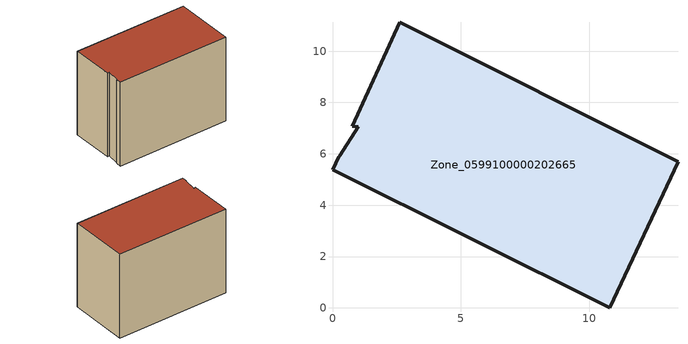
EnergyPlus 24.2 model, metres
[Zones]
Zone_0599100000202665
 floor ground (C_G): 0.78,7.07 2.62,11.13 13.46,5.69 10.79,0 0,5.37 0.23,5.89 0.29,5.92 1.01,7.05 z0
 wall outside (C_F): 10.79,0 13.46,5.69 2.62,11.13 0.78,7.07 1.01,7.05 0.29,5.92 0.23,5.89 0,5.37 10.79,0 z0:9.38
 roof outside (C_R): 2.62,11.13 0.78,7.07 1.01,7.05 0.29,5.92 0.23,5.89 0,5.37 10.79,0 13.46,5.69 z9.38
[BUILDING]
Pand.0599100000202665: North Axis=0; Terrain=City; Loads Convergence Tolerance Value=0.04; Temperature Convergence Tolerance Value=0.4; Solar Distribution=FullExterior; Maximum Number of Warmup Days=25; Minimum Number of Warmup Days=1
[Site:Location]
Rotterdam.The.Hague.AP_ZH_NLD Design_Conditions: Latitude=51.96; Longitude=4.45; Time Zone=1; Elevation=-4.5
[SITE:GROUNDTEMPERATURE:BUILDINGSURFACE]
18, 18, 18, 18, 18, 18, 18, 18, 18, 18, 18, 18
[MATERIAL] Thermal Absorptance=0.9; Solar Absorptance=0.7; Visible Absorptance=0.7
Name | Roughness | Thickness | Conductivity | Density | Specific Heat
G.TI.1946 | MediumSmooth | 0.15 | 1 | 540 | 1210
F.TI.1946 | Rough | 0.3 | 0.857143 | 1920 | 840
R.TI.1946 | MediumRough | 0.2 | 0.1 | 1500 | 1000
[CONSTRUCTION]
C_G: G.TI.1946
C_F: F.TI.1946
C_R: R.TI.1946
[ZONE]
Zone_0599100000202665: Type=1; Multiplier=1; Ceiling Height=Autocalculate; Volume=Autocalculate; Floor Area=autocalculate; Part of Total Floor Area=Yes
[ZONEINFILTRATION:DESIGNFLOWRATE]
Infil_Zone_0599100000202665: Zone or ZoneList or Space or SpaceList=Zone_0599100000202665; Schedule=AlwaysOn; Design Flow Rate Calculation Method=Flow/Area; Flow Rate per Floor Area=0.003; Constant Term Coefficient=1; Temperature Term Coefficient=0; Velocity Term Coefficient=0; Velocity Squared Term Coefficient=0
[HVACTEMPLATE:ZONE:IDEALLOADSAIRSYSTEM]
Zone_0599100000202665: Maximum Heating Supply Air Temperature=50; Minimum Cooling Supply Air Temperature=13; Maximum Heating Supply Air Humidity Ratio=0.0156; Minimum Cooling Supply Air Humidity Ratio=0.0077; Heating Limit=NoLimit; Cooling Limit=NoLimit; Dehumidification Control Type=ConstantSensibleHeatRatio; Cooling Sensible Heat Ratio=0.7; Dehumidification Setpoint=60; Humidification Control Type=None; Humidification Setpoint=30; Outdoor Air Method=None; Outdoor Air Flow Rate per Person=0.00944; Outdoor Air Flow Rate per Zone Floor Area=0; Outdoor Air Flow Rate per Zone=0; Demand Controlled Ventilation Type=None; Outdoor Air Economizer Type=NoEconomizer; Heat Recovery Type=None; Sensible Heat Recovery Effectiveness=0.7; Latent Heat Recovery Effectiveness=0.65
[ZONECONTROL:THERMOSTAT]
ThermostatControl_Zone_0599100000202665: Zone or ZoneList=Zone_0599100000202665; Control Type Schedule=DualSetpointControlType; Control 1=Thermostat_Zone_0599100000202665; Temperature Difference Between Cutout And Setpoint=0
[THERMOSTATSETPOINT:DUALSETPOINT]
Thermostat_Zone_0599100000202665: Heating Setpoint Temperature Schedule=HeatingSetpoint_Zone_0599100000202665; Cooling Setpoint Temperature Schedule=CoolingSetpoint_Zone_0599100000202665
[SCHEDULE:COMPACT]
HeatingSetpoint_Zone_0599100000202665: Through: 12/31, For: AllDays, Until: 24:00, 21
CoolingSetpoint_Zone_0599100000202665: Through: 12/31, For: AllDays, Until: 24:00, 24
DualSetpointControlType: Through: 12/31, For: AllDays, Until: 24:00, 4
AlwaysOn: Through: 12/31, For: AllDays, Until: 24:00, 1
